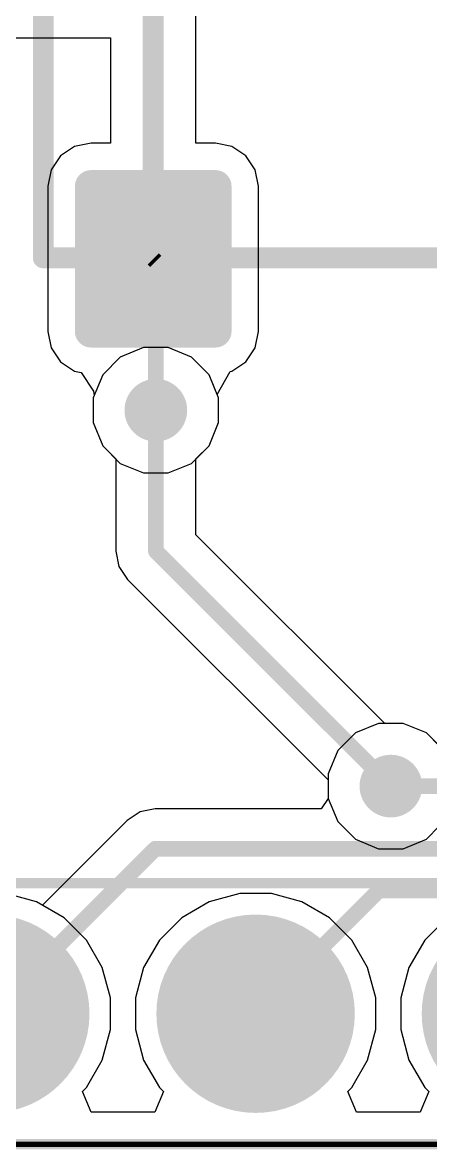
# Model space of a CAD drawing. Header units: inches. Extents: x 0 to 41, y 0 to 25.4.
# Drawn here: x 17 to 20.9, y -0.05 to 10.74 of the extents above; entities that cross this region are included whole.
import ezdxf

# ---------------------------------------------------------------- set-up
doc = ezdxf.new("R2010")
doc.units = ezdxf.units.IN
for name, color, linetype in [('Board', 56, 'Continuous'), ('BOTTOM', 5, 'Continuous'), ('Bottom Solder', 6, 'Continuous'), ('Pad Holes', 156, 'Continuous'), ('TOP', 1, 'Continuous'), ('Top Assembly', 56, 'Continuous'), ('Top Solder', 216, 'Continuous'), ('Via Holes', 16, 'Continuous')]:
    doc.layers.add(name, color=color, linetype=linetype)

# ---------------------------------------------------------------- blocks, each defined once
blk = doc.blocks.new('PIN_HEADER_2_54___VERT__1_10POS_3802')
at = {"layer": 'BOTTOM'}
h = blk.add_hatch(color=5, dxfattribs=at)
edge = h.paths.add_edge_path()
edge.add_arc((-3.81, 0), 0.85, 0, 360)
h = blk.add_hatch(color=5, dxfattribs=at)
edge = h.paths.add_edge_path()
edge.add_arc((-1.27, 0), 0.85, 0, 360)
at = {"layer": 'Bottom Solder'}
h = blk.add_hatch(color=6, dxfattribs=at)
edge = h.paths.add_edge_path()
edge.add_arc((-3.81, 0), 0.95, 0, 360)
h = blk.add_hatch(color=6, dxfattribs=at)
edge = h.paths.add_edge_path()
edge.add_arc((-1.27, 0), 0.95, 0, 360)
h = blk.add_hatch(color=6, dxfattribs=at)
edge = h.paths.add_edge_path()
edge.add_arc((1.27, 0), 0.95, 0, 360)
at = {"layer": 'Pad Holes'}
h = blk.add_hatch(color=7, dxfattribs=at)
edge = h.paths.add_edge_path()
edge.add_arc((-3.81, 0), 0.5, 0, 360)
h = blk.add_hatch(color=7, dxfattribs=at)
edge = h.paths.add_edge_path()
edge.add_arc((-1.27, 0), 0.5, 0, 360)
at = {"layer": 'TOP'}
h = blk.add_hatch(color=1, dxfattribs=at)
edge = h.paths.add_edge_path()
edge.add_arc((-3.81, 0), 0.85, 0, 360)
h = blk.add_hatch(color=1, dxfattribs=at)
edge = h.paths.add_edge_path()
edge.add_arc((-1.27, 0), 0.85, 0, 360)
at = {"layer": 'Top Solder'}
h = blk.add_hatch(color=216, dxfattribs=at)
edge = h.paths.add_edge_path()
edge.add_arc((-3.81, 0), 0.95, 0, 360)
h = blk.add_hatch(color=216, dxfattribs=at)
edge = h.paths.add_edge_path()
edge.add_arc((-1.27, 0), 0.95, 0, 360)
h = blk.add_hatch(color=216, dxfattribs=at)
edge = h.paths.add_edge_path()
edge.add_arc((1.27, 0), 0.95, 0, 360)
at = {"layer": 'Top Assembly', "const_width": 0.1}
for points in [[(-12.68, 1.25), (12.68, 1.25)], [(-12.68, -1.25), (12.68, -1.25)]]:
    blk.add_lwpolyline(points, dxfattribs=at)
blk = doc.blocks.new('TS42_3803')
at = {"layer": 'TOP'}
h = blk.add_hatch(color=1, dxfattribs=at)
edge = h.paths.add_edge_path()
edge.add_arc((-3.505, 1.655), 0.105, 270, 360)
edge.add_line((-3.4, 1.655), (-3.4, 2.845))
edge.add_arc((-3.505, 2.845), 0.105, 0, 90)
edge.add_line((-3.505, 2.95), (-4.895, 2.95))
edge.add_arc((-4.895, 2.845), 0.105, 90, 180)
edge.add_line((-5, 2.845), (-5, 1.655))
edge.add_arc((-4.895, 1.655), 0.105, 180, 270)
edge.add_line((-4.895, 1.55), (-3.505, 1.55))
h = blk.add_hatch(color=1, dxfattribs=at)
edge = h.paths.add_edge_path()
edge.add_arc((4.895, 1.655), 0.105, 270, 360)
edge.add_line((5, 1.655), (5, 2.845))
edge.add_arc((4.895, 2.845), 0.105, 0, 90)
edge.add_line((4.895, 2.95), (3.505, 2.95))
edge.add_arc((3.505, 2.845), 0.105, 90, 180)
edge.add_line((3.4, 2.845), (3.4, 1.655))
edge.add_arc((3.505, 1.655), 0.105, 180, 270)
edge.add_line((3.505, 1.55), (4.895, 1.55))
h = blk.add_hatch(color=1, dxfattribs=at)
edge = h.paths.add_edge_path()
edge.add_arc((4.895, -0.595), 0.105, 270, 360)
edge.add_line((5, -0.595), (5, 0.595))
edge.add_arc((4.895, 0.595), 0.105, 0, 90)
edge.add_line((4.895, 0.7), (3.505, 0.7))
edge.add_arc((3.505, 0.595), 0.105, 90, 180)
edge.add_line((3.4, 0.595), (3.4, -0.595))
edge.add_arc((3.505, -0.595), 0.105, 180, 270)
edge.add_line((3.505, -0.7), (4.895, -0.7))
h = blk.add_hatch(color=1, dxfattribs=at)
edge = h.paths.add_edge_path()
edge.add_arc((-3.505, -2.845), 0.105, 270, 360)
edge.add_line((-3.4, -2.845), (-3.4, -1.655))
edge.add_arc((-3.505, -1.655), 0.105, 0, 90)
edge.add_line((-3.505, -1.55), (-4.895, -1.55))
edge.add_arc((-4.895, -1.655), 0.105, 90, 180)
edge.add_line((-5, -1.655), (-5, -2.845))
edge.add_arc((-4.895, -2.845), 0.105, 180, 270)
edge.add_line((-4.895, -2.95), (-3.505, -2.95))
h = blk.add_hatch(color=1, dxfattribs=at)
edge = h.paths.add_edge_path()
edge.add_arc((4.895, -2.845), 0.105, 270, 360)
edge.add_line((5, -2.845), (5, -1.655))
edge.add_arc((4.895, -1.655), 0.105, 0, 90)
edge.add_line((4.895, -1.55), (3.505, -1.55))
edge.add_arc((3.505, -1.655), 0.105, 90, 180)
edge.add_line((3.4, -1.655), (3.4, -2.845))
edge.add_arc((3.505, -2.845), 0.105, 180, 270)
edge.add_line((3.505, -2.95), (4.895, -2.95))
at = {"layer": 'Top Assembly'}
blk.add_hatch(color=56, dxfattribs=at).paths.add_polyline_path([(2.411, -3.302), (4.189, -3.302), (4.189, -1.524), (2.411, -1.524)])
at = {"layer": 'Top Solder'}
h = blk.add_hatch(color=216, dxfattribs=at)
edge = h.paths.add_edge_path()
edge.add_arc((-3.505, 1.655), 0.155, 270, 360)
edge.add_line((-3.35, 1.655), (-3.35, 2.845))
edge.add_arc((-3.505, 2.845), 0.155, 0, 90)
edge.add_line((-3.505, 3), (-4.895, 3))
edge.add_arc((-4.895, 2.845), 0.155, 90, 180)
edge.add_line((-5.05, 2.845), (-5.05, 1.655))
edge.add_arc((-4.895, 1.655), 0.155, 180, 270)
edge.add_line((-4.895, 1.5), (-3.505, 1.5))
h = blk.add_hatch(color=216, dxfattribs=at)
edge = h.paths.add_edge_path()
edge.add_arc((4.895, 1.655), 0.155, 270, 360)
edge.add_line((5.05, 1.655), (5.05, 2.845))
edge.add_arc((4.895, 2.845), 0.155, 0, 90)
edge.add_line((4.895, 3), (3.505, 3))
edge.add_arc((3.505, 2.845), 0.155, 90, 180)
edge.add_line((3.35, 2.845), (3.35, 1.655))
edge.add_arc((3.505, 1.655), 0.155, 180, 270)
edge.add_line((3.505, 1.5), (4.895, 1.5))
h = blk.add_hatch(color=216, dxfattribs=at)
edge = h.paths.add_edge_path()
edge.add_arc((4.895, -0.595), 0.155, 270, 360)
edge.add_line((5.05, -0.595), (5.05, 0.595))
edge.add_arc((4.895, 0.595), 0.155, 0, 90)
edge.add_line((4.895, 0.75), (3.505, 0.75))
edge.add_arc((3.505, 0.595), 0.155, 90, 180)
edge.add_line((3.35, 0.595), (3.35, -0.595))
edge.add_arc((3.505, -0.595), 0.155, 180, 270)
edge.add_line((3.505, -0.75), (4.895, -0.75))
h = blk.add_hatch(color=216, dxfattribs=at)
edge = h.paths.add_edge_path()
edge.add_arc((-3.505, -2.845), 0.155, 270, 360)
edge.add_line((-3.35, -2.845), (-3.35, -1.655))
edge.add_arc((-3.505, -1.655), 0.155, 0, 90)
edge.add_line((-3.505, -1.5), (-4.895, -1.5))
edge.add_arc((-4.895, -1.655), 0.155, 90, 180)
edge.add_line((-5.05, -1.655), (-5.05, -2.845))
edge.add_arc((-4.895, -2.845), 0.155, 180, 270)
edge.add_line((-4.895, -3), (-3.505, -3))
h = blk.add_hatch(color=216, dxfattribs=at)
edge = h.paths.add_edge_path()
edge.add_arc((4.895, -2.845), 0.155, 270, 360)
edge.add_line((5.05, -2.845), (5.05, -1.655))
edge.add_arc((4.895, -1.655), 0.155, 0, 90)
edge.add_line((4.895, -1.5), (3.505, -1.5))
edge.add_arc((3.505, -1.655), 0.155, 90, 180)
edge.add_line((3.35, -1.655), (3.35, -2.845))
edge.add_arc((3.505, -2.845), 0.155, 180, 270)
edge.add_line((3.505, -3), (4.895, -3))
at = {"layer": 'Top Assembly', "const_width": 0.2}
for points in [[(-4.191, 3.302), (4.191, 3.302)], [(-4.191, 3.302), (-4.191, -3.302)], [(4.191, 3.302), (4.191, -3.302)], [(-4.191, -3.302), (4.191, -3.302)]]:
    blk.add_lwpolyline(points, dxfattribs=at)
at = {"layer": 'Top Assembly', "const_width": 0.1}
for points in [[(-4.241, 3.302, 1), (-4.141, 3.302, 1)], [(-4.241, 3.302, 1), (-4.141, 3.302, 1)], [(4.141, 3.302, 1), (4.241, 3.302, 1)], [(4.141, 3.302, 1), (4.241, 3.302, 1)], [(-4.241, -3.302, 1), (-4.141, -3.302, 1)], [(-4.241, -3.302, 1), (-4.141, -3.302, 1)], [(4.141, -3.302, 1), (4.241, -3.302, 1)], [(4.141, -3.302, 1), (4.241, -3.302, 1)]]:
    blk.add_lwpolyline(points, format="xyb", close=True, dxfattribs=at)

msp = doc.modelspace()

# ---------------------------------------------------------------- hatches: boundary and pattern name
at = {"layer": 'BOTTOM'}
h = msp.add_hatch(color=5, dxfattribs=at)
edge = h.paths.add_edge_path()
edge.add_arc((18.275, 7.03), 0.3, 0, 360)
h = msp.add_hatch(color=5, dxfattribs=at)
edge = h.paths.add_edge_path()
edge.add_arc((20.525, 3.43), 0.3, 0, 360)
at = {"layer": 'TOP'}
h = msp.add_hatch(color=1, dxfattribs=at)
edge = h.paths.add_edge_path()
edge.add_arc((18.275, 7.03), 0.3, 0, 360)
h = msp.add_hatch(color=1, dxfattribs=at)
edge = h.paths.add_edge_path()
edge.add_arc((20.525, 3.43), 0.3, 0, 360)
at = {"layer": 'Via Holes'}
h = msp.add_hatch(color=7, dxfattribs=at)
edge = h.paths.add_edge_path()
edge.add_arc((18.275, 7.03), 0.15, 0, 360)
h = msp.add_hatch(color=7, dxfattribs=at)
edge = h.paths.add_edge_path()
edge.add_arc((20.525, 3.43), 0.15, 0, 360)

# ---------------------------------------------------------------- linework, layer by layer
at = {"layer": 'Board', "const_width": 0.05}
msp.add_lwpolyline([(4.5, 0), (36.5, 0)], dxfattribs=at)
at = {"layer": 'BOTTOM'}
for p, q in [((18.156, 7.63), (17.935, 7.539)), ((18.394, 7.63), (18.156, 7.63)), ((18.615, 7.539), (18.394, 7.63)), ((17.935, 7.539), (17.766, 7.37)), ((18.784, 7.37), (18.615, 7.539)), ((17.766, 7.37), (17.675, 7.149)), ((18.875, 7.149), (18.784, 7.37)), ((17.675, 7.149), (17.675, 6.911)), ((18.875, 6.911), (18.875, 7.149)), ((17.675, 6.911), (17.766, 6.69)), ((18.784, 6.69), (18.875, 6.911)), ((17.766, 6.69), (17.893, 6.564)), ((18.657, 6.564), (18.784, 6.69)), ((17.893, 6.564), (17.893, 5.68)), ((18.657, 5.838), (18.657, 6.564)), ((20.466, 4.03), (18.657, 5.838)), ((17.893, 5.68), (17.922, 5.534)), ((17.922, 5.534), (18.005, 5.41)), ((18.005, 5.41), (19.925, 3.489)), ((20.644, 4.03), (20.466, 4.03)), ((20.865, 3.939), (20.644, 4.03)), ((21.034, 3.77), (20.865, 3.939)), ((19.925, 3.489), (19.925, 3.311)), ((19.925, 3.311), (19.859, 3.212)), ((18.124, 3.183), (18, 3.1)), ((18.27, 3.212), (18.124, 3.183)), ((19.859, 3.212), (18.27, 3.212)), ((18, 3.1), (17.189, 2.29)), ((17.134, 2.322), (16.841, 2.4)), ((17.189, 2.29), (17.134, 2.322))]:
    msp.add_line(p, q, dxfattribs=at)
at = {"layer": 'BOTTOM', "const_width": 0.15}
for points in [[(18.275, 5.68), (18.275, 7.03)], [(18.275, 5.68), (20.525, 3.43)], [(16.69, 1.25), (18.27, 2.83)], [(18.27, 2.83), (21.225, 2.83)], [(19.23, 1.25), (20.41, 2.43)], [(20.41, 2.43), (21.325, 2.43)]]:
    msp.add_lwpolyline(points, dxfattribs=at)
at = {"layer": 'BOTTOM', "const_width": 0.075}
for points in [[(18.238, 7.03, 1), (18.313, 7.03, 1)], [(18.238, 5.68, 1), (18.313, 5.68, 1)], [(18.238, 5.68, 1), (18.313, 5.68, 1)], [(20.488, 3.43, 1), (20.563, 3.43, 1)], [(18.233, 2.83, 1), (18.308, 2.83, 1)], [(18.233, 2.83, 1), (18.308, 2.83, 1)], [(20.373, 2.43, 1), (20.448, 2.43, 1)], [(20.373, 2.43, 1), (20.448, 2.43, 1)], [(19.193, 1.25, 1), (19.268, 1.25, 1)]]:
    msp.add_lwpolyline(points, format="xyb", close=True, dxfattribs=at)
at = {"layer": 'TOP'}
for p, q in [((18.658, 9.588), (18.658, 10.836)), ((16.45, 10.597), (17.842, 10.597)), ((17.842, 10.597), (17.842, 9.588)), ((17.497, 9.557), (17.363, 9.467)), ((17.655, 9.588), (17.497, 9.557)), ((17.842, 9.588), (17.655, 9.588)), ((18.845, 9.588), (18.658, 9.588)), ((19.003, 9.557), (18.845, 9.588)), ((19.137, 9.467), (19.003, 9.557)), ((17.363, 9.467), (17.274, 9.333)), ((19.227, 9.333), (19.137, 9.467)), ((17.274, 9.333), (17.242, 9.175)), ((19.258, 9.175), (19.227, 9.333)), ((17.242, 9.175), (17.242, 7.785)), ((19.258, 7.785), (19.258, 9.175)), ((17.242, 7.785), (17.274, 7.627)), ((19.227, 7.627), (19.258, 7.785)), ((17.274, 7.627), (17.363, 7.493)), ((19.137, 7.493), (19.227, 7.627)), ((17.363, 7.493), (17.497, 7.404)), ((19.003, 7.404), (19.137, 7.493)), ((17.497, 7.404), (17.559, 7.391)), ((17.559, 7.391), (17.679, 7.212)), ((18.862, 7.181), (18.987, 7.401)), ((18.987, 7.401), (19.003, 7.404)), ((17.684, 7.172), (17.675, 7.149)), ((17.675, 7.149), (17.675, 6.911)), ((17.679, 7.212), (17.684, 7.172)), ((18.863, 7.179), (18.862, 7.181)), ((18.875, 7.149), (18.863, 7.179)), ((18.875, 6.911), (18.875, 7.149)), ((17.675, 6.911), (17.766, 6.69)), ((18.784, 6.69), (18.875, 6.911)), ((17.766, 6.69), (17.935, 6.521)), ((18.615, 6.521), (18.784, 6.69)), ((17.935, 6.521), (18.156, 6.43)), ((18.394, 6.43), (18.615, 6.521)), ((18.156, 6.43), (18.394, 6.43)), ((20.406, 4.03), (20.185, 3.939)), ((20.644, 4.03), (20.406, 4.03)), ((20.865, 3.939), (20.644, 4.03)), ((20.185, 3.939), (20.016, 3.77)), ((20.991, 3.812), (20.865, 3.939)), ((20.016, 3.77), (19.925, 3.549)), ((19.925, 3.549), (19.925, 3.311)), ((19.925, 3.311), (20.016, 3.09)), ((20.016, 3.09), (20.185, 2.921)), ((20.865, 2.921), (20.991, 3.048)), ((20.185, 2.921), (20.406, 2.83)), ((20.644, 2.83), (20.865, 2.921)), ((20.406, 2.83), (20.644, 2.83)), ((17.134, 2.322), (16.841, 2.4)), ((19.079, 2.4), (18.786, 2.322)), ((19.381, 2.4), (19.079, 2.4)), ((19.674, 2.322), (19.381, 2.4)), ((17.396, 2.17), (17.134, 2.322)), ((18.786, 2.322), (18.524, 2.17)), ((19.936, 2.17), (19.674, 2.322)), ((17.61, 1.956), (17.396, 2.17)), ((18.524, 2.17), (18.31, 1.956)), ((20.15, 1.956), (19.936, 2.17)), ((21.064, 2.17), (20.85, 1.956)), ((17.762, 1.694), (17.61, 1.956)), ((18.31, 1.956), (18.158, 1.694)), ((20.302, 1.694), (20.15, 1.956)), ((20.85, 1.956), (20.698, 1.694)), ((17.84, 1.401), (17.762, 1.694)), ((18.158, 1.694), (18.08, 1.401)), ((20.38, 1.401), (20.302, 1.694)), ((20.698, 1.694), (20.62, 1.401)), ((17.84, 1.099), (17.84, 1.401)), ((18.08, 1.401), (18.08, 1.099)), ((20.38, 1.099), (20.38, 1.401)), ((20.62, 1.401), (20.62, 1.099)), ((17.762, 0.806), (17.84, 1.099)), ((18.08, 1.099), (18.158, 0.806)), ((20.302, 0.806), (20.38, 1.099)), ((20.62, 1.099), (20.698, 0.806)), ((17.61, 0.544), (17.762, 0.806)), ((18.158, 0.806), (18.31, 0.544)), ((20.15, 0.544), (20.302, 0.806)), ((20.698, 0.806), (20.85, 0.544)), ((17.572, 0.506), (17.61, 0.544)), ((18.31, 0.544), (18.348, 0.506)), ((20.112, 0.506), (20.15, 0.544)), ((20.85, 0.544), (20.888, 0.506)), ((17.655, 0.306), (17.572, 0.506)), ((18.348, 0.506), (18.265, 0.306)), ((20.195, 0.306), (20.112, 0.506)), ((20.888, 0.506), (20.805, 0.306)), ((18.265, 0.306), (17.655, 0.306)), ((20.805, 0.306), (20.195, 0.306))]:
    msp.add_line(p, q, dxfattribs=at)
for points, const_width in [([(18.25, 8.48), (18.25, 11.005)], 0.2), ([(18.25, 8.48), (18.275, 8.455)], 0.15), ([(18.275, 7.03), (18.275, 8.455)], 0.15), ([(20.525, 3.43), (21.925, 3.43)], 0.15)]:
    msp.add_lwpolyline(points, dxfattribs=dict(at, const_width=const_width))
for points, const_width in [([(18.2, 8.48, 1), (18.3, 8.48, 1)], 0.1), ([(18.213, 8.48, 1), (18.288, 8.48, 1)], 0.075), ([(18.238, 8.455, 1), (18.313, 8.455, 1)], 0.075), ([(18.238, 8.455, 1), (18.313, 8.455, 1)], 0.075), ([(18.238, 7.03, 1), (18.313, 7.03, 1)], 0.075), ([(20.488, 3.43, 1), (20.563, 3.43, 1)], 0.075)]:
    msp.add_lwpolyline(points, format="xyb", close=True, dxfattribs=dict(at, const_width=const_width))

# ---------------------------------------------------------------- block references
at = {"rotation": 90}
msp.add_blockref('TS42_3803', (20.5, 12.68), dxfattribs=at)
msp.add_blockref('PIN_HEADER_2_54___VERT__1_10POS_3802', (20.5, 1.25))

doc.saveas('drawing.dxf')
